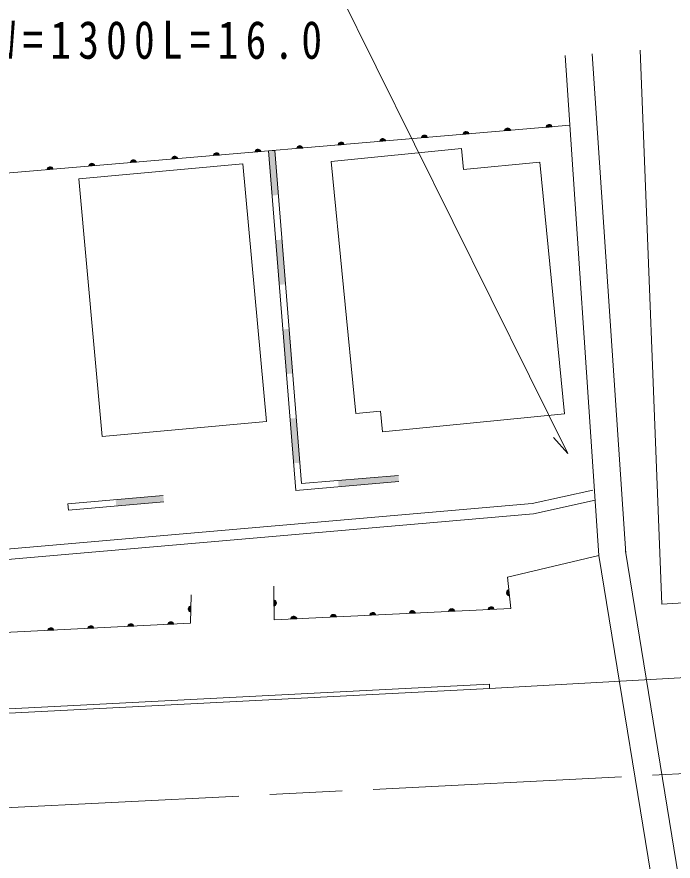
# Model space of a CAD drawing. Units: millimetres, scale not verified. Extents: x 40000 to 680000, y 20000 to 380000.
# Drawn here: x 226092 to 257777, y 279325 to 320075 of the extents above; entities that cross this region are included whole.
import ezdxf

# ---------------------------------------------------------------- set-up
doc = ezdxf.new("R2010")
doc.units = ezdxf.units.MM
doc.header["$LTSCALE"] = 1000
doc.linetypes.add('CHAIN', pattern=[18.5, 12, -1.5, 3.5, -1.5])
for name, color, linetype, lineweight in [('M-BGD', 7, 'Continuous', 13), ('M-BMK', 2, 'CHAIN', 13), ('M-STR-HTXT', 7, 'Continuous', 13)]:
    doc.layers.add(name, color=color, linetype=linetype, lineweight=lineweight)
doc.styles.add('ＭＳ ゴシック', font='')
doc.styles.get('ＭＳ ゴシック').set_extended_font_data('MS Gothic')

msp = doc.modelspace()

# ---------------------------------------------------------------- hatches: boundary and pattern name
at = {"layer": 'M-BGD'}
for points in [[(238715, 311477), (238541, 313631), (238242, 313607), (238415, 311453)], [(239062, 307169), (238888, 309323), (238589, 309299), (238763, 307145)], [(239409, 302862), (239235, 305015), (238936, 304991), (239110, 302837)], [(239756, 298554), (239582, 300708), (239283, 300683), (239457, 298529)], [(244517, 297942), (241604, 297696), (241629, 297397), (244542, 297643)], [(233163, 296970), (230861, 296770), (230887, 296471), (233189, 296671)]]:
    msp.add_hatch(color=256, dxfattribs=at).paths.add_polyline_path(points)

# ---------------------------------------------------------------- linework, layer by layer
for p, q in [((253866, 318299), (255488, 294168)), ((198580, 310239), (252796, 314842)), ((249920, 314616), (249645, 314592)), ((249649, 314611), (249912, 314633)), ((249905, 314650), (249654, 314629)), ((249670, 314649), (249885, 314667)), ((249866, 314683), (249687, 314668)), ((249715, 314688), (249834, 314699)), ((251928, 314786), (251653, 314763)), ((251657, 314781), (251920, 314803)), ((251913, 314821), (251662, 314800)), ((251678, 314819), (251893, 314837)), ((251874, 314854), (251695, 314838)), ((251723, 314859), (251842, 314869)), ((243691, 314177), (243811, 314187)), ((245904, 314275), (245629, 314251)), ((245633, 314270), (245896, 314292)), ((245889, 314309), (245638, 314288)), ((245654, 314308), (245869, 314326)), ((245850, 314342), (245671, 314327)), ((245699, 314347), (245818, 314358)), ((247912, 314445), (247637, 314422)), ((247641, 314440), (247904, 314462)), ((247897, 314480), (247646, 314459)), ((247662, 314478), (247877, 314496)), ((247858, 314513), (247679, 314497)), ((247707, 314518), (247826, 314528)), ((239609, 313758), (239872, 313781)), ((239865, 313798), (239614, 313777)), ((239630, 313796), (239845, 313814)), ((239826, 313831), (239647, 313816)), ((239675, 313836), (239795, 313846)), ((241888, 313934), (241613, 313910)), ((241617, 313929), (241880, 313951)), ((241873, 313968), (241622, 313947)), ((241638, 313967), (241853, 313985)), ((241834, 314001), (241655, 313986)), ((241683, 314007), (241803, 314017)), ((243896, 314104), (243621, 314081)), ((243625, 314099), (243888, 314122)), ((243881, 314139), (243630, 314118)), ((243646, 314137), (243861, 314155)), ((243842, 314172), (243663, 314157)), ((235864, 313422), (235589, 313399)), ((235593, 313417), (235856, 313440)), ((235849, 313457), (235598, 313436)), ((235614, 313455), (235829, 313473)), ((235810, 313490), (235631, 313475)), ((235659, 313495), (235779, 313505)), ((237872, 313593), (237597, 313569)), ((237601, 313588), (237864, 313610)), ((237857, 313628), (237606, 313606)), ((237622, 313626), (237837, 313644)), ((237818, 313660), (237639, 313645)), ((237667, 313666), (237787, 313676)), ((238541, 313631), (238242, 313607)), ((239562, 297222), (238242, 313607)), ((239837, 297546), (238541, 313631)), ((239880, 313763), (239605, 313740)), ((241263, 313101), (247556, 313722)), ((229786, 312978), (229607, 312963)), ((229635, 312984), (229755, 312994)), ((231848, 313081), (231573, 313058)), ((231577, 313076), (231840, 313099)), ((231833, 313116), (231582, 313095)), ((231598, 313114), (231813, 313133)), ((231794, 313149), (231615, 313134)), ((231643, 313154), (231763, 313164)), ((233856, 313252), (233581, 313228)), ((233585, 313247), (233848, 313269)), ((233841, 313287), (233590, 313265)), ((233606, 313285), (233821, 313303)), ((233802, 313319), (233623, 313304)), ((233651, 313325), (233771, 313335)), ((227832, 312740), (227557, 312717)), ((227561, 312735), (227824, 312758)), ((227817, 312775), (227566, 312754)), ((227582, 312773), (227797, 312792)), ((227778, 312808), (227599, 312793)), ((227627, 312813), (227747, 312823)), ((229840, 312911), (229565, 312887)), ((229569, 312906), (229832, 312928)), ((229825, 312946), (229574, 312924)), ((229590, 312944), (229805, 312962)), ((244517, 297942), (239837, 297546)), ((244542, 297643), (239562, 297222)), ((233163, 296970), (228559, 296570)), ((233189, 296671), (228585, 296271)), ((228559, 296570), (228585, 296271)), ((249760, 292207), (249747, 292326)), ((249762, 292358), (249781, 292179)), ((249801, 292163), (249777, 292378)), ((249793, 292398), (249821, 292147)), ((249839, 292143), (249811, 292406)), ((249828, 292413), (249858, 292139)), ((238523, 291646), (238520, 291922)), ((238538, 291916), (238541, 291652)), ((238559, 291658), (238556, 291910)), ((238574, 291893), (238577, 291677)), ((238595, 291695), (238593, 291875)), ((238611, 291845), (238612, 291725)), ((234381, 291435), (234384, 291555)), ((234402, 291584), (234399, 291404)), ((234417, 291386), (234421, 291602)), ((234439, 291620), (234434, 291368)), ((234452, 291361), (234457, 291625)), ((234475, 291631), (234470, 291355)), ((245070, 291360), (245285, 291370)), ((245266, 291387), (245087, 291379)), ((245116, 291398), (245236, 291404)), ((247223, 291409), (246947, 291396)), ((246952, 291414), (247216, 291427)), ((247209, 291445), (246957, 291433)), ((246975, 291451), (247190, 291462)), ((247172, 291479), (246992, 291470)), ((247021, 291490), (247141, 291495)), ((249128, 291501), (248852, 291488)), ((248857, 291506), (249121, 291519)), ((249114, 291536), (248863, 291524)), ((248880, 291543), (249095, 291553)), ((249077, 291571), (248897, 291562)), ((248926, 291581), (249046, 291587)), ((239603, 291043), (239327, 291029)), ((239332, 291048), (239596, 291060)), ((239589, 291078), (239337, 291066)), ((239354, 291085), (239570, 291095)), ((239551, 291112), (239371, 291103)), ((239401, 291123), (239520, 291129)), ((241508, 291134), (241232, 291121)), ((241237, 291139), (241501, 291152)), ((241494, 291170), (241242, 291157)), ((241259, 291176), (241475, 291187)), ((241456, 291204), (241277, 291195)), ((241306, 291215), (241425, 291220)), ((243413, 291226), (243137, 291213)), ((243142, 291231), (243406, 291244)), ((243399, 291261), (243147, 291249)), ((243164, 291268), (243380, 291278)), ((243361, 291295), (243182, 291287)), ((243211, 291306), (243331, 291312)), ((245318, 291318), (245042, 291304)), ((245047, 291323), (245311, 291335)), ((245304, 291353), (245052, 291341)), ((227814, 290560), (227634, 290551)), ((227663, 290571), (227783, 290577)), ((229794, 290587), (229518, 290573)), ((229523, 290591), (229787, 290605)), ((229780, 290622), (229528, 290610)), ((229545, 290629), (229761, 290639)), ((229742, 290656), (229562, 290648)), ((229591, 290667), (229711, 290673)), ((231722, 290683), (231446, 290669)), ((231451, 290688), (231715, 290701)), ((231708, 290719), (231456, 290706)), ((231474, 290725), (231689, 290736)), ((231670, 290753), (231491, 290744)), ((231520, 290763), (231640, 290769)), ((233650, 290779), (233375, 290766)), ((233380, 290784), (233643, 290797)), ((233637, 290815), (233385, 290802)), ((233402, 290821), (233618, 290832)), ((233599, 290849), (233419, 290840)), ((233448, 290859), (233568, 290865)), ((227865, 290491), (227590, 290477)), ((227595, 290495), (227858, 290508)), ((227851, 290526), (227600, 290514)), ((227617, 290532), (227833, 290543)), ((248917, 287659), (259077, 288234)), ((248917, 287659), (248906, 287859))]:
    msp.add_line(p, q, dxfattribs=at)
for points in [[(313101, 295147), (257229, 291730), (256190, 318468)], [(252569, 318212), (254191, 294081), (249778, 293034)], [(241263, 313101), (242465, 300932), (243642, 301049), (243740, 300052), (252536, 300920), (251336, 313067), (247656, 312704), (247556, 313722)], [(214094, 293387), (250964, 296581), (253904, 297233)], [(214137, 292889), (251040, 296086), (254012, 296745)], [(260682, 250732), (258495, 275792), (255474, 294291)], [(259387, 250619), (257205, 275631), (254191, 294081)], [(238494, 292595), (238513, 290972), (249944, 291522), (249778, 293034)], [(217082, 292186), (215194, 289840), (234478, 290803), (234503, 292183)], [(70540, 282436), (75492, 281617), (81061, 280974), (90571, 280279), (98397, 280163), (103095, 280381), (248906, 287859)], [(70508, 282238), (75464, 281419), (81042, 280775), (90563, 280079), (98400, 279963), (103104, 280181), (248917, 287659)]]:
    msp.add_lwpolyline(points, dxfattribs=at)
for points in [[(249634, 314573), (249643, 314610), (249659, 314642), (249686, 314674), (249714, 314694), (249749, 314709), (249797, 314713), (249834, 314705), (249865, 314689), (249898, 314662), (249918, 314633), (249933, 314599)], [(251642, 314744), (251651, 314781), (251667, 314812), (251694, 314844), (251722, 314865), (251757, 314880), (251805, 314884), (251842, 314875), (251873, 314860), (251906, 314832), (251926, 314804), (251941, 314769)], [(243610, 314062), (243619, 314099), (243635, 314130), (243662, 314163), (243690, 314183), (243725, 314198), (243773, 314202), (243810, 314193), (243841, 314178), (243874, 314150), (243894, 314122), (243909, 314087)], [(245618, 314232), (245627, 314269), (245643, 314301), (245670, 314333), (245698, 314353), (245733, 314368), (245781, 314373), (245818, 314364), (245849, 314348), (245882, 314321), (245902, 314293), (245917, 314258)], [(247626, 314403), (247635, 314440), (247651, 314471), (247678, 314503), (247706, 314524), (247741, 314539), (247789, 314543), (247826, 314534), (247857, 314519), (247890, 314491), (247910, 314463), (247925, 314428)], [(239594, 313721), (239603, 313758), (239619, 313789), (239646, 313822), (239674, 313842), (239709, 313857), (239757, 313861), (239794, 313852), (239825, 313837), (239858, 313809), (239878, 313781), (239893, 313746)], [(241602, 313891), (241611, 313928), (241627, 313960), (241654, 313992), (241682, 314013), (241717, 314028), (241765, 314032), (241802, 314023), (241833, 314007), (241866, 313980), (241886, 313952), (241901, 313917)], [(235578, 313380), (235587, 313417), (235603, 313448), (235630, 313481), (235658, 313501), (235693, 313516), (235741, 313520), (235778, 313511), (235809, 313496), (235842, 313469), (235862, 313440), (235877, 313405)], [(237586, 313550), (237595, 313587), (237611, 313619), (237638, 313651), (237666, 313672), (237701, 313687), (237749, 313691), (237786, 313682), (237817, 313666), (237850, 313639), (237870, 313611), (237885, 313576)], [(230212, 299824), (229078, 312257), (237007, 312980), (238141, 300547)], [(229554, 312868), (229563, 312905), (229579, 312937), (229606, 312969), (229635, 312990), (229669, 313005), (229717, 313009), (229754, 313000), (229785, 312984), (229818, 312957), (229838, 312929), (229853, 312894)], [(231562, 313039), (231571, 313076), (231587, 313107), (231614, 313140), (231642, 313160), (231677, 313175), (231725, 313179), (231762, 313170), (231793, 313155), (231826, 313128), (231846, 313099), (231861, 313064)], [(233570, 313209), (233579, 313246), (233595, 313278), (233622, 313310), (233650, 313331), (233685, 313346), (233733, 313350), (233770, 313341), (233801, 313325), (233834, 313298), (233854, 313270), (233869, 313235)], [(227546, 312698), (227555, 312735), (227571, 312766), (227598, 312799), (227627, 312819), (227661, 312834), (227709, 312838), (227746, 312829), (227777, 312814), (227810, 312787), (227830, 312758), (227845, 312723)], [(249877, 292129), (249840, 292137), (249808, 292152), (249775, 292178), (249754, 292206), (249738, 292241), (249733, 292288), (249741, 292326), (249756, 292357), (249782, 292390), (249810, 292412), (249844, 292427)], [(238502, 291934), (238538, 291922), (238568, 291904), (238599, 291875), (238617, 291845), (238629, 291809), (238630, 291761), (238618, 291725), (238601, 291695), (238571, 291664), (238541, 291646), (238505, 291634)], [(234488, 291343), (234452, 291355), (234422, 291374), (234393, 291405), (234375, 291435), (234364, 291471), (234365, 291519), (234378, 291555), (234396, 291585), (234427, 291614), (234457, 291631), (234493, 291643)], [(245031, 291286), (245041, 291322), (245058, 291353), (245086, 291385), (245115, 291404), (245151, 291418), (245199, 291420), (245235, 291410), (245266, 291393), (245298, 291365), (245317, 291336), (245331, 291300)], [(246936, 291377), (246946, 291414), (246963, 291445), (246991, 291476), (247021, 291496), (247056, 291509), (247104, 291512), (247140, 291501), (247171, 291485), (247203, 291456), (247222, 291427), (247236, 291392)], [(248841, 291469), (248851, 291506), (248868, 291536), (248896, 291568), (248926, 291587), (248961, 291601), (249009, 291603), (249045, 291593), (249076, 291577), (249108, 291548), (249127, 291519), (249141, 291484)], [(239316, 291011), (239326, 291047), (239343, 291078), (239371, 291109), (239400, 291129), (239436, 291143), (239484, 291145), (239520, 291135), (239551, 291118), (239582, 291090), (239602, 291060), (239616, 291025)], [(241221, 291102), (241231, 291139), (241248, 291170), (241276, 291201), (241305, 291221), (241341, 291234), (241389, 291237), (241425, 291226), (241456, 291210), (241487, 291181), (241507, 291152), (241521, 291117)], [(243126, 291194), (243136, 291231), (243153, 291261), (243181, 291293), (243210, 291312), (243246, 291326), (243294, 291328), (243330, 291318), (243361, 291301), (243393, 291273), (243412, 291244), (243426, 291208)], [(227578, 290458), (227589, 290495), (227605, 290526), (227634, 290557), (227663, 290577), (227698, 290591), (227746, 290593), (227782, 290583), (227813, 290566), (227845, 290538), (227864, 290509), (227878, 290473)], [(229507, 290555), (229517, 290591), (229533, 290622), (229562, 290654), (229591, 290673), (229626, 290687), (229674, 290689), (229711, 290679), (229742, 290662), (229773, 290634), (229793, 290605), (229806, 290570)], [(231435, 290651), (231445, 290687), (231462, 290718), (231490, 290750), (231519, 290769), (231555, 290783), (231603, 290785), (231639, 290775), (231670, 290759), (231702, 290730), (231721, 290701), (231735, 290666)], [(233364, 290747), (233374, 290784), (233390, 290815), (233419, 290846), (233448, 290865), (233483, 290879), (233531, 290882), (233568, 290871), (233599, 290855), (233630, 290826), (233649, 290797), (233663, 290762)]]:
    msp.add_lwpolyline(points, close=True, dxfattribs=at)
at = {"layer": 'M-BMK'}
msp.add_lwpolyline([(101140, 275620), (169393, 279062), (269266, 284099), (270625, 284168), (315449, 285240), (347759, 287576), (368954, 290588), (386260, 293047), (414169, 295015), (453995, 294773), (468675, 295792), (484509, 296891), (500663, 299578), (500660, 282619)], dxfattribs=at)
at = {"layer": 'M-STR-HTXT'}
msp.add_line((252701, 299006), (252006, 299777), dxfattribs=at)
msp.add_lwpolyline([(252701, 299006), (241584, 321420), (226234, 321431)], dxfattribs=at)

# ---------------------------------------------------------------- texts
at = {"layer": 'M-STR-HTXT', "insert": (216936, 318023), "char_height": 1833, "attachment_point": 7, "style": 'ＭＳ ゴシック'}
msp.add_mtext('\\T1.35;\\W0.8;H=1500W=1300L=16.0', dxfattribs=at)

doc.saveas('drawing.dxf')
